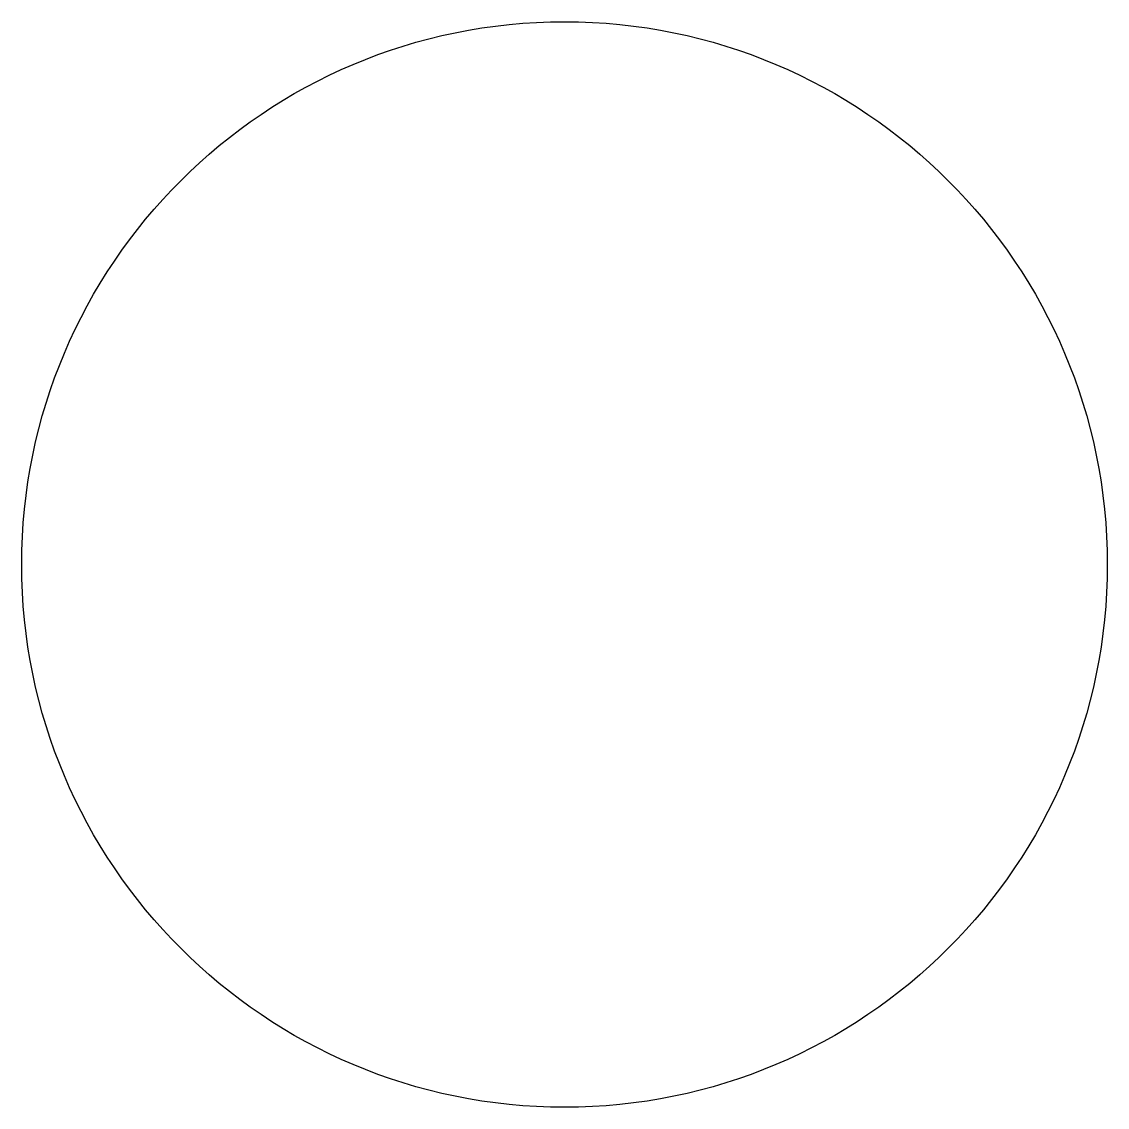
# Model space of a CAD drawing. Header units: millimetres. Extents: x -20.3 to 20.2, y -80.2 to -39.8.
import ezdxf

# ---------------------------------------------------------------- set-up
doc = ezdxf.new("R2010")
doc.units = ezdxf.units.MM

msp = doc.modelspace()

# ---------------------------------------------------------------- linework, layer by layer
msp.add_circle((0, -60), 20.25)

doc.saveas('drawing.dxf')
